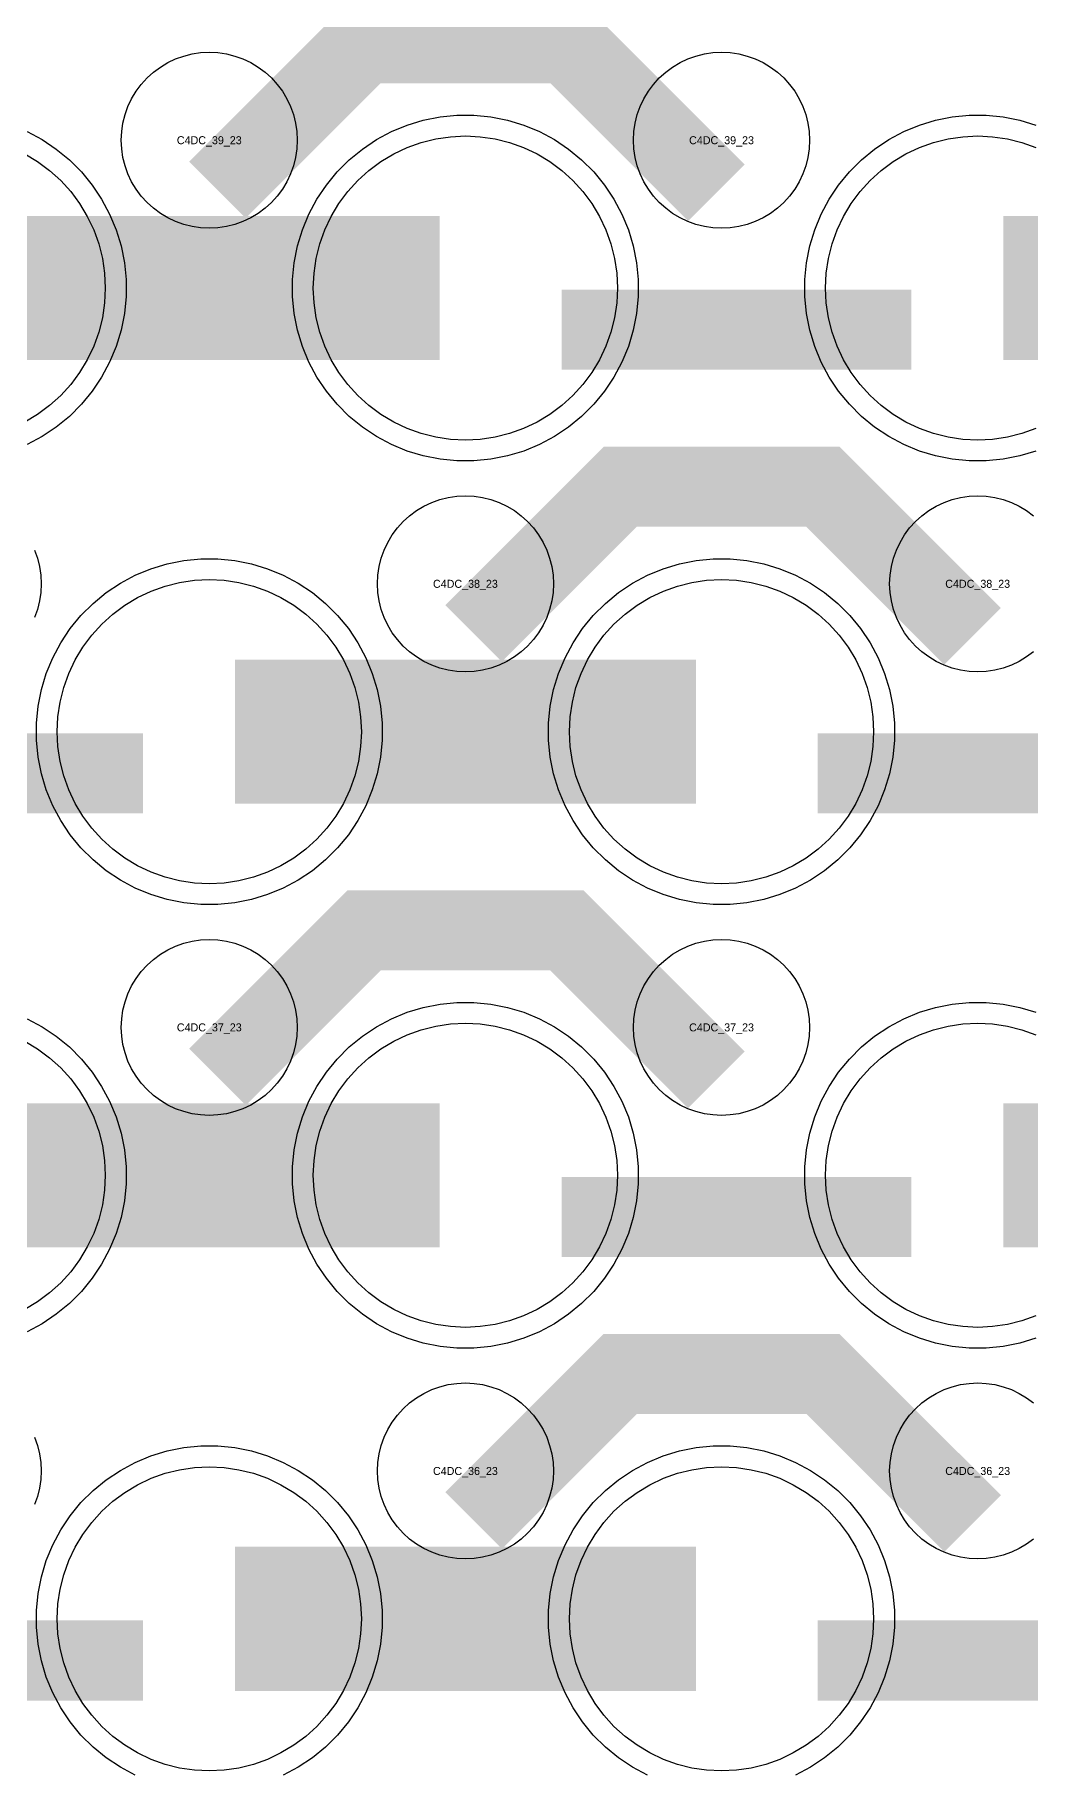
# Model space of a CAD drawing. Extents: x -11880 to 11880, y -14992 to 14992.
# Drawn here: x -4694 to -4384, y -9900 to -9356 of the extents above; entities that cross this region are included whole.
import ezdxf
from ezdxf.enums import TextEntityAlignment as Align

# ---------------------------------------------------------------- set-up
doc = ezdxf.new("R2010")
doc.units = 0
doc.header["$MEASUREMENT"] = 0
for name, color, linetype in [('GDS_775_DT_237', 138, 'CONTINUOUS'), ('RDL1_FS', 34, 'CONTINUOUS'), ('RDL_BS', 160, 'CONTINUOUS')]:
    doc.layers.add(name, color=color, linetype=linetype)

msp = doc.modelspace()

# ---------------------------------------------------------------- linework, layer by layer
at = {"layer": 'RDL1_FS', "color": 240, "true_color": 0xed1f24}
for points in [[(-4560, -9483.074), (-4564.657, -9482.845), (-4569.268, -9482.161), (-4573.791, -9481.029), (-4578.181, -9479.457), (-4582.395, -9477.465), (-4586.395, -9475.067), (-4590.14, -9472.289), (-4593.594, -9469.159), (-4596.724, -9465.705), (-4599.502, -9461.96), (-4601.9, -9457.96), (-4603.892, -9453.746), (-4605.464, -9449.356), (-4606.596, -9444.833), (-4607.28, -9440.222), (-4607.509, -9435.565), (-4607.28, -9430.908), (-4606.596, -9426.297), (-4605.464, -9421.774), (-4603.892, -9417.384), (-4601.9, -9413.17), (-4599.502, -9409.17), (-4596.724, -9405.425), (-4593.594, -9401.971), (-4590.14, -9398.841), (-4586.395, -9396.063), (-4582.395, -9393.665), (-4578.181, -9391.673), (-4573.791, -9390.101), (-4569.268, -9388.969), (-4564.657, -9388.285), (-4560, -9388.056), (-4555.343, -9388.285), (-4550.732, -9388.969), (-4546.209, -9390.101), (-4541.819, -9391.673), (-4537.605, -9393.665), (-4533.605, -9396.063), (-4529.86, -9398.841), (-4526.406, -9401.971), (-4523.276, -9405.425), (-4520.498, -9409.17), (-4518.1, -9413.17), (-4516.108, -9417.384), (-4514.536, -9421.774), (-4513.404, -9426.297), (-4512.72, -9430.908), (-4512.491, -9435.565), (-4512.72, -9440.222), (-4513.404, -9444.833), (-4514.536, -9449.356), (-4516.108, -9453.746), (-4518.1, -9457.96), (-4520.498, -9461.96), (-4523.276, -9465.705), (-4526.406, -9469.159), (-4529.86, -9472.289), (-4533.605, -9475.067), (-4537.605, -9477.465), (-4541.819, -9479.457), (-4546.209, -9481.029), (-4550.732, -9482.161), (-4555.343, -9482.845)], [(-4640, -9898.769), (-4644.657, -9898.54), (-4649.268, -9897.856), (-4653.791, -9896.724), (-4658.181, -9895.152), (-4662.395, -9893.16), (-4666.395, -9890.762), (-4670.14, -9887.984), (-4673.594, -9884.854), (-4676.724, -9881.4), (-4679.502, -9877.655), (-4681.9, -9873.655), (-4683.892, -9869.441), (-4685.464, -9865.051), (-4686.596, -9860.528), (-4687.28, -9855.917), (-4687.509, -9851.26), (-4687.28, -9846.603), (-4686.596, -9841.992), (-4685.464, -9837.469), (-4683.892, -9833.079), (-4681.9, -9828.865), (-4679.502, -9824.865), (-4676.724, -9821.12), (-4673.594, -9817.666), (-4670.14, -9814.536), (-4666.395, -9811.758), (-4662.395, -9809.36), (-4658.181, -9807.368), (-4653.791, -9805.796), (-4649.268, -9804.664), (-4644.657, -9803.98), (-4640, -9803.751), (-4635.343, -9803.98), (-4630.732, -9804.664), (-4626.209, -9805.796), (-4621.819, -9807.368), (-4617.605, -9809.36), (-4613.605, -9811.758), (-4609.86, -9814.536), (-4606.406, -9817.666), (-4603.276, -9821.12), (-4600.498, -9824.865), (-4598.1, -9828.865), (-4596.108, -9833.079), (-4594.536, -9837.469), (-4593.404, -9841.992), (-4592.72, -9846.603), (-4592.491, -9851.26), (-4592.72, -9855.917), (-4593.404, -9860.528), (-4594.536, -9865.051), (-4596.108, -9869.441), (-4598.1, -9873.655), (-4600.498, -9877.655), (-4603.276, -9881.4), (-4606.406, -9884.854), (-4609.86, -9887.984), (-4613.605, -9890.762), (-4617.605, -9893.16), (-4621.819, -9895.152), (-4626.209, -9896.724), (-4630.732, -9897.856), (-4635.343, -9898.54)], [(-4480, -9898.769), (-4484.657, -9898.54), (-4489.268, -9897.856), (-4493.791, -9896.724), (-4498.181, -9895.152), (-4502.395, -9893.16), (-4506.395, -9890.762), (-4510.14, -9887.984), (-4513.594, -9884.854), (-4516.724, -9881.4), (-4519.502, -9877.655), (-4521.9, -9873.655), (-4523.892, -9869.441), (-4525.464, -9865.051), (-4526.596, -9860.528), (-4527.28, -9855.917), (-4527.509, -9851.26), (-4527.28, -9846.603), (-4526.596, -9841.992), (-4525.464, -9837.469), (-4523.892, -9833.079), (-4521.9, -9828.865), (-4519.502, -9824.865), (-4516.724, -9821.12), (-4513.594, -9817.666), (-4510.14, -9814.536), (-4506.395, -9811.758), (-4502.395, -9809.36), (-4498.181, -9807.368), (-4493.791, -9805.796), (-4489.268, -9804.664), (-4484.657, -9803.98), (-4480, -9803.751), (-4475.343, -9803.98), (-4470.732, -9804.664), (-4466.209, -9805.796), (-4461.819, -9807.368), (-4457.605, -9809.36), (-4453.605, -9811.758), (-4449.86, -9814.536), (-4446.406, -9817.666), (-4443.276, -9821.12), (-4440.498, -9824.865), (-4438.1, -9828.865), (-4436.108, -9833.079), (-4434.536, -9837.469), (-4433.404, -9841.992), (-4432.72, -9846.603), (-4432.491, -9851.26), (-4432.72, -9855.917), (-4433.404, -9860.528), (-4434.536, -9865.051), (-4436.108, -9869.441), (-4438.1, -9873.655), (-4440.498, -9877.655), (-4443.276, -9881.4), (-4446.406, -9884.854), (-4449.86, -9887.984), (-4453.605, -9890.762), (-4457.605, -9893.16), (-4461.819, -9895.152), (-4466.209, -9896.724), (-4470.732, -9897.856), (-4475.343, -9898.54)]]:
    msp.add_lwpolyline(points, close=True, dxfattribs=at)
for points in [[(-4381.819, -9479.457), (-4386.209, -9481.029), (-4390.732, -9482.161), (-4395.343, -9482.845), (-4400, -9483.074), (-4404.657, -9482.845), (-4409.268, -9482.161), (-4413.791, -9481.029), (-4418.181, -9479.457), (-4422.395, -9477.465), (-4426.395, -9475.067), (-4430.14, -9472.289), (-4433.594, -9469.159), (-4436.724, -9465.705), (-4439.502, -9461.96), (-4441.9, -9457.96), (-4443.892, -9453.746), (-4445.464, -9449.356), (-4446.596, -9444.833), (-4447.28, -9440.222), (-4447.509, -9435.565), (-4447.28, -9430.908), (-4446.596, -9426.297), (-4445.464, -9421.774), (-4443.892, -9417.384), (-4441.9, -9413.17), (-4439.502, -9409.17), (-4436.724, -9405.425), (-4433.594, -9401.971), (-4430.14, -9398.841), (-4426.395, -9396.063), (-4422.395, -9393.665), (-4418.181, -9391.673), (-4413.791, -9390.101), (-4409.268, -9388.969), (-4404.657, -9388.285), (-4400, -9388.056), (-4395.343, -9388.285), (-4390.732, -9388.969), (-4386.209, -9390.101), (-4381.819, -9391.673)], [(-4697.605, -9393.665), (-4693.605, -9396.063), (-4689.86, -9398.841), (-4686.406, -9401.971), (-4683.276, -9405.425), (-4680.498, -9409.17), (-4678.1, -9413.17), (-4676.108, -9417.384), (-4674.536, -9421.774), (-4673.404, -9426.297), (-4672.72, -9430.908), (-4672.491, -9435.565), (-4672.72, -9440.222), (-4673.404, -9444.833), (-4674.536, -9449.356), (-4676.108, -9453.746), (-4678.1, -9457.96), (-4680.498, -9461.96), (-4683.276, -9465.705), (-4686.406, -9469.159), (-4689.86, -9472.289), (-4693.605, -9475.067), (-4697.605, -9477.465)]]:
    msp.add_lwpolyline(points, dxfattribs=at)
for points in [[(-4711.998, -9435.565, 45, 45, 0), (-4639.998, -9435.565, 45, 45, 0)], [(-4639.998, -9435.565, 45, 45, 0), (-4567.998, -9435.565, 45, 45, 0)], [(-4391.998, -9435.565, 45, 45, 0), (-4319.998, -9435.565, 45, 45, 0)], [(-4631.998, -9851.26, 45, 45, 0), (-4559.998, -9851.26, 45, 45, 0)], [(-4559.998, -9851.26, 45, 45, 0), (-4487.998, -9851.26, 45, 45, 0)]]:
    msp.add_lwpolyline(points, format="xyseb", dxfattribs=at)
at = {"layer": 'RDL1_FS'}
for points in [[(-4640, -9621.639), (-4644.657, -9621.41), (-4649.268, -9620.726), (-4653.791, -9619.594), (-4658.181, -9618.022), (-4662.395, -9616.03), (-4666.395, -9613.632), (-4670.14, -9610.854), (-4673.594, -9607.724), (-4676.724, -9604.27), (-4679.502, -9600.525), (-4681.9, -9596.525), (-4683.892, -9592.311), (-4685.464, -9587.921), (-4686.596, -9583.398), (-4687.28, -9578.787), (-4687.509, -9574.13), (-4687.28, -9569.473), (-4686.596, -9564.862), (-4685.464, -9560.339), (-4683.892, -9555.949), (-4681.9, -9551.735), (-4679.502, -9547.735), (-4676.724, -9543.99), (-4673.594, -9540.536), (-4670.14, -9537.406), (-4666.395, -9534.628), (-4662.395, -9532.23), (-4658.181, -9530.238), (-4653.791, -9528.666), (-4649.268, -9527.534), (-4644.657, -9526.85), (-4640, -9526.621), (-4635.343, -9526.85), (-4630.732, -9527.534), (-4626.209, -9528.666), (-4621.819, -9530.238), (-4617.605, -9532.23), (-4613.605, -9534.628), (-4609.86, -9537.406), (-4606.406, -9540.536), (-4603.276, -9543.99), (-4600.498, -9547.735), (-4598.1, -9551.735), (-4596.108, -9555.949), (-4594.536, -9560.339), (-4593.404, -9564.862), (-4592.72, -9569.473), (-4592.491, -9574.13), (-4592.72, -9578.787), (-4593.404, -9583.398), (-4594.536, -9587.921), (-4596.108, -9592.311), (-4598.1, -9596.525), (-4600.498, -9600.525), (-4603.276, -9604.27), (-4606.406, -9607.724), (-4609.86, -9610.854), (-4613.605, -9613.632), (-4617.605, -9616.03), (-4621.819, -9618.022), (-4626.209, -9619.594), (-4630.732, -9620.726), (-4635.343, -9621.41)], [(-4480, -9621.639), (-4484.657, -9621.41), (-4489.268, -9620.726), (-4493.791, -9619.594), (-4498.181, -9618.022), (-4502.395, -9616.03), (-4506.395, -9613.632), (-4510.14, -9610.854), (-4513.594, -9607.724), (-4516.724, -9604.27), (-4519.502, -9600.525), (-4521.9, -9596.525), (-4523.892, -9592.311), (-4525.464, -9587.921), (-4526.596, -9583.398), (-4527.28, -9578.787), (-4527.509, -9574.13), (-4527.28, -9569.473), (-4526.596, -9564.862), (-4525.464, -9560.339), (-4523.892, -9555.949), (-4521.9, -9551.735), (-4519.502, -9547.735), (-4516.724, -9543.99), (-4513.594, -9540.536), (-4510.14, -9537.406), (-4506.395, -9534.628), (-4502.395, -9532.23), (-4498.181, -9530.238), (-4493.791, -9528.666), (-4489.268, -9527.534), (-4484.657, -9526.85), (-4480, -9526.621), (-4475.343, -9526.85), (-4470.732, -9527.534), (-4466.209, -9528.666), (-4461.819, -9530.238), (-4457.605, -9532.23), (-4453.605, -9534.628), (-4449.86, -9537.406), (-4446.406, -9540.536), (-4443.276, -9543.99), (-4440.498, -9547.735), (-4438.1, -9551.735), (-4436.108, -9555.949), (-4434.536, -9560.339), (-4433.404, -9564.862), (-4432.72, -9569.473), (-4432.491, -9574.13), (-4432.72, -9578.787), (-4433.404, -9583.398), (-4434.536, -9587.921), (-4436.108, -9592.311), (-4438.1, -9596.525), (-4440.498, -9600.525), (-4443.276, -9604.27), (-4446.406, -9607.724), (-4449.86, -9610.854), (-4453.605, -9613.632), (-4457.605, -9616.03), (-4461.819, -9618.022), (-4466.209, -9619.594), (-4470.732, -9620.726), (-4475.343, -9621.41)], [(-4560, -9760.204), (-4564.657, -9759.975), (-4569.268, -9759.291), (-4573.791, -9758.159), (-4578.181, -9756.587), (-4582.395, -9754.595), (-4586.395, -9752.197), (-4590.14, -9749.419), (-4593.594, -9746.289), (-4596.724, -9742.835), (-4599.502, -9739.09), (-4601.9, -9735.09), (-4603.892, -9730.876), (-4605.464, -9726.486), (-4606.596, -9721.963), (-4607.28, -9717.352), (-4607.509, -9712.695), (-4607.28, -9708.038), (-4606.596, -9703.427), (-4605.464, -9698.904), (-4603.892, -9694.514), (-4601.9, -9690.3), (-4599.502, -9686.3), (-4596.724, -9682.555), (-4593.594, -9679.101), (-4590.14, -9675.971), (-4586.395, -9673.193), (-4582.395, -9670.795), (-4578.181, -9668.803), (-4573.791, -9667.231), (-4569.268, -9666.099), (-4564.657, -9665.415), (-4560, -9665.186), (-4555.343, -9665.415), (-4550.732, -9666.099), (-4546.209, -9667.231), (-4541.819, -9668.803), (-4537.605, -9670.795), (-4533.605, -9673.193), (-4529.86, -9675.971), (-4526.406, -9679.101), (-4523.276, -9682.555), (-4520.498, -9686.3), (-4518.1, -9690.3), (-4516.108, -9694.514), (-4514.536, -9698.904), (-4513.404, -9703.427), (-4512.72, -9708.038), (-4512.491, -9712.695), (-4512.72, -9717.352), (-4513.404, -9721.963), (-4514.536, -9726.486), (-4516.108, -9730.876), (-4518.1, -9735.09), (-4520.498, -9739.09), (-4523.276, -9742.835), (-4526.406, -9746.289), (-4529.86, -9749.419), (-4533.605, -9752.197), (-4537.605, -9754.595), (-4541.819, -9756.587), (-4546.209, -9758.159), (-4550.732, -9759.291), (-4555.343, -9759.975)]]:
    msp.add_lwpolyline(points, close=True, dxfattribs=at)
for points in [[(-4631.998, -9574.13, 45, 45, 0), (-4559.998, -9574.13, 45, 45, 0)], [(-4559.998, -9574.13, 45, 45, 0), (-4487.998, -9574.13, 45, 45, 0)], [(-4711.998, -9712.695, 45, 45, 0), (-4639.998, -9712.695, 45, 45, 0)], [(-4639.998, -9712.695, 45, 45, 0), (-4567.998, -9712.695, 45, 45, 0)], [(-4391.998, -9712.695, 45, 45, 0), (-4319.998, -9712.695, 45, 45, 0)]]:
    msp.add_lwpolyline(points, format="xyseb", dxfattribs=at)
for points in [[(-4381.819, -9756.587), (-4386.209, -9758.159), (-4390.732, -9759.291), (-4395.343, -9759.975), (-4400, -9760.204), (-4404.657, -9759.975), (-4409.268, -9759.291), (-4413.791, -9758.159), (-4418.181, -9756.587), (-4422.395, -9754.595), (-4426.395, -9752.197), (-4430.14, -9749.419), (-4433.594, -9746.289), (-4436.724, -9742.835), (-4439.502, -9739.09), (-4441.9, -9735.09), (-4443.892, -9730.876), (-4445.464, -9726.486), (-4446.596, -9721.963), (-4447.28, -9717.352), (-4447.509, -9712.695), (-4447.28, -9708.038), (-4446.596, -9703.427), (-4445.464, -9698.904), (-4443.892, -9694.514), (-4441.9, -9690.3), (-4439.502, -9686.3), (-4436.724, -9682.555), (-4433.594, -9679.101), (-4430.14, -9675.971), (-4426.395, -9673.193), (-4422.395, -9670.795), (-4418.181, -9668.803), (-4413.791, -9667.231), (-4409.268, -9666.099), (-4404.657, -9665.415), (-4400, -9665.186), (-4395.343, -9665.415), (-4390.732, -9666.099), (-4386.209, -9667.231), (-4381.819, -9668.803)], [(-4697.605, -9670.795), (-4693.605, -9673.193), (-4689.86, -9675.971), (-4686.406, -9679.101), (-4683.276, -9682.555), (-4680.498, -9686.3), (-4678.1, -9690.3), (-4676.108, -9694.514), (-4674.536, -9698.904), (-4673.404, -9703.427), (-4672.72, -9708.038), (-4672.491, -9712.695), (-4672.72, -9717.352), (-4673.404, -9721.963), (-4674.536, -9726.486), (-4676.108, -9730.876), (-4678.1, -9735.09), (-4680.498, -9739.09), (-4683.276, -9742.835), (-4686.406, -9746.289), (-4689.86, -9749.419), (-4693.605, -9752.197), (-4697.605, -9754.595)]]:
    msp.add_lwpolyline(points, dxfattribs=at)
at = {"layer": 'RDL_BS'}
for points in [[(-4637.438, -9404.879, 25, 25, 0), (-4591.623, -9359.064, 25, 25, 0), (-4558.07, -9359.064, 25, 25, 0)], [(-4481.599, -9405.778, 25, 25, 0), (-4528.313, -9359.064, 25, 25, 0), (-4558.071, -9359.064, 25, 25, 0)], [(-4557.438, -9543.444, 25, 25, 0), (-4511.623, -9497.629, 25, 25, 0), (-4478.07, -9497.629, 25, 25, 0)], [(-4401.599, -9544.343, 25, 25, 0), (-4448.313, -9497.629, 25, 25, 0), (-4478.071, -9497.629, 25, 25, 0)], [(-4769.984, -9587.143, 25, 25, 0), (-4660.719, -9587.143, 25, 25, 0)], [(-4449.984, -9587.143, 25, 25, 0), (-4340.719, -9587.143, 25, 25, 0)], [(-4637.438, -9682.009, 25, 25, 0), (-4591.623, -9636.194, 25, 25, 0), (-4558.07, -9636.194, 25, 25, 0)], [(-4481.599, -9682.908, 25, 25, 0), (-4528.313, -9636.194, 25, 25, 0), (-4558.071, -9636.194, 25, 25, 0)], [(-4529.984, -9725.708, 25, 25, 0), (-4420.719, -9725.708, 25, 25, 0)], [(-4557.438, -9820.574, 25, 25, 0), (-4511.623, -9774.759, 25, 25, 0), (-4478.07, -9774.759, 25, 25, 0)], [(-4401.599, -9821.473, 25, 25, 0), (-4448.313, -9774.759, 25, 25, 0), (-4478.071, -9774.759, 25, 25, 0)]]:
    msp.add_lwpolyline(points, format="xyseb", dxfattribs=at)
for points in [[(-4640, -9416.871), (-4642.693, -9416.739), (-4645.365, -9416.343), (-4647.984, -9415.686), (-4650.519, -9414.779), (-4652.956, -9413.627), (-4655.28, -9412.234), (-4657.443, -9410.631), (-4659.442, -9408.819), (-4661.254, -9406.82), (-4662.857, -9404.657), (-4664.25, -9402.333), (-4665.402, -9399.896), (-4666.309, -9397.361), (-4666.966, -9394.742), (-4667.362, -9392.07), (-4667.494, -9389.377), (-4667.362, -9386.684), (-4666.966, -9384.012), (-4666.309, -9381.393), (-4665.402, -9378.858), (-4664.25, -9376.421), (-4662.857, -9374.097), (-4661.254, -9371.934), (-4659.442, -9369.935), (-4657.443, -9368.123), (-4655.28, -9366.52), (-4652.956, -9365.127), (-4650.519, -9363.975), (-4647.984, -9363.068), (-4645.365, -9362.411), (-4642.693, -9362.015), (-4640, -9361.883), (-4637.307, -9362.015), (-4634.635, -9362.411), (-4632.016, -9363.068), (-4629.481, -9363.975), (-4627.044, -9365.127), (-4624.72, -9366.52), (-4622.557, -9368.123), (-4620.558, -9369.935), (-4618.746, -9371.934), (-4617.143, -9374.097), (-4615.75, -9376.421), (-4614.598, -9378.858), (-4613.691, -9381.393), (-4613.034, -9384.012), (-4612.638, -9386.684), (-4612.506, -9389.377), (-4612.638, -9392.07), (-4613.034, -9394.742), (-4613.691, -9397.361), (-4614.598, -9399.896), (-4615.75, -9402.333), (-4617.143, -9404.657), (-4618.746, -9406.82), (-4620.558, -9408.819), (-4622.557, -9410.631), (-4624.72, -9412.234), (-4627.044, -9413.627), (-4629.481, -9414.779), (-4632.016, -9415.686), (-4634.635, -9416.343), (-4637.307, -9416.739)], [(-4480, -9416.871), (-4482.693, -9416.739), (-4485.365, -9416.343), (-4487.984, -9415.686), (-4490.519, -9414.779), (-4492.956, -9413.627), (-4495.28, -9412.234), (-4497.443, -9410.631), (-4499.442, -9408.819), (-4501.254, -9406.82), (-4502.857, -9404.657), (-4504.25, -9402.333), (-4505.402, -9399.896), (-4506.309, -9397.361), (-4506.966, -9394.742), (-4507.362, -9392.07), (-4507.494, -9389.377), (-4507.362, -9386.684), (-4506.966, -9384.012), (-4506.309, -9381.393), (-4505.402, -9378.858), (-4504.25, -9376.421), (-4502.857, -9374.097), (-4501.254, -9371.934), (-4499.442, -9369.935), (-4497.443, -9368.123), (-4495.28, -9366.52), (-4492.956, -9365.127), (-4490.519, -9363.975), (-4487.984, -9363.068), (-4485.365, -9362.411), (-4482.693, -9362.015), (-4480, -9361.883), (-4477.307, -9362.015), (-4474.635, -9362.411), (-4472.016, -9363.068), (-4469.481, -9363.975), (-4467.044, -9365.127), (-4464.72, -9366.52), (-4462.557, -9368.123), (-4460.558, -9369.935), (-4458.746, -9371.934), (-4457.143, -9374.097), (-4455.75, -9376.421), (-4454.598, -9378.858), (-4453.691, -9381.393), (-4453.034, -9384.012), (-4452.638, -9386.684), (-4452.506, -9389.377), (-4452.638, -9392.07), (-4453.034, -9394.742), (-4453.691, -9397.361), (-4454.598, -9399.896), (-4455.75, -9402.333), (-4457.143, -9404.657), (-4458.746, -9406.82), (-4460.558, -9408.819), (-4462.557, -9410.631), (-4464.72, -9412.234), (-4467.044, -9413.627), (-4469.481, -9414.779), (-4472.016, -9415.686), (-4474.635, -9416.343), (-4477.307, -9416.739)], [(-4560, -9555.436), (-4562.693, -9555.304), (-4565.365, -9554.908), (-4567.984, -9554.251), (-4570.519, -9553.344), (-4572.956, -9552.192), (-4575.28, -9550.799), (-4577.443, -9549.196), (-4579.442, -9547.384), (-4581.254, -9545.385), (-4582.857, -9543.222), (-4584.25, -9540.898), (-4585.402, -9538.461), (-4586.309, -9535.926), (-4586.966, -9533.307), (-4587.362, -9530.635), (-4587.494, -9527.942), (-4587.362, -9525.249), (-4586.966, -9522.577), (-4586.309, -9519.958), (-4585.402, -9517.423), (-4584.25, -9514.986), (-4582.857, -9512.662), (-4581.254, -9510.499), (-4579.442, -9508.5), (-4577.443, -9506.688), (-4575.28, -9505.085), (-4572.956, -9503.692), (-4570.519, -9502.54), (-4567.984, -9501.633), (-4565.365, -9500.976), (-4562.693, -9500.58), (-4560, -9500.448), (-4557.307, -9500.58), (-4554.635, -9500.976), (-4552.016, -9501.633), (-4549.481, -9502.54), (-4547.044, -9503.692), (-4544.72, -9505.085), (-4542.557, -9506.688), (-4540.558, -9508.5), (-4538.746, -9510.499), (-4537.143, -9512.662), (-4535.75, -9514.986), (-4534.598, -9517.423), (-4533.691, -9519.958), (-4533.034, -9522.577), (-4532.638, -9525.249), (-4532.506, -9527.942), (-4532.638, -9530.635), (-4533.034, -9533.307), (-4533.691, -9535.926), (-4534.598, -9538.461), (-4535.75, -9540.898), (-4537.143, -9543.222), (-4538.746, -9545.385), (-4540.558, -9547.384), (-4542.557, -9549.196), (-4544.72, -9550.799), (-4547.044, -9552.192), (-4549.481, -9553.344), (-4552.016, -9554.251), (-4554.635, -9554.908), (-4557.307, -9555.304)], [(-4642.644, -9628.13), (-4647.938, -9627.613), (-4653.165, -9626.567), (-4658.205, -9625.036), (-4663.115, -9623.005), (-4667.777, -9620.513), (-4672.191, -9617.566), (-4676.292, -9614.204), (-4680.074, -9610.422), (-4683.436, -9606.321), (-4686.383, -9601.907), (-4688.875, -9597.245), (-4690.906, -9592.335), (-4692.437, -9587.295), (-4693.483, -9582.068), (-4694, -9576.774), (-4694, -9571.486), (-4693.483, -9566.192), (-4692.437, -9560.965), (-4690.906, -9555.925), (-4688.875, -9551.015), (-4686.383, -9546.353), (-4683.436, -9541.939), (-4680.074, -9537.838), (-4676.292, -9534.056), (-4672.191, -9530.694), (-4667.777, -9527.747), (-4663.115, -9525.255), (-4658.205, -9523.224), (-4653.165, -9521.693), (-4647.938, -9520.647), (-4642.644, -9520.13), (-4637.356, -9520.13), (-4632.062, -9520.647), (-4626.835, -9521.693), (-4621.795, -9523.224), (-4616.885, -9525.255), (-4612.223, -9527.747), (-4607.809, -9530.694), (-4603.708, -9534.056), (-4599.926, -9537.838), (-4596.564, -9541.939), (-4593.617, -9546.353), (-4591.125, -9551.015), (-4589.094, -9555.925), (-4587.563, -9560.965), (-4586.517, -9566.192), (-4586, -9571.486), (-4586, -9576.774), (-4586.517, -9582.068), (-4587.563, -9587.295), (-4589.094, -9592.335), (-4591.125, -9597.245), (-4593.617, -9601.907), (-4596.564, -9606.321), (-4599.926, -9610.422), (-4603.708, -9614.204), (-4607.809, -9617.566), (-4612.223, -9620.513), (-4616.885, -9623.005), (-4621.795, -9625.036), (-4626.835, -9626.567), (-4632.062, -9627.613), (-4637.356, -9628.13)], [(-4482.644, -9628.13), (-4487.938, -9627.613), (-4493.165, -9626.567), (-4498.205, -9625.036), (-4503.115, -9623.005), (-4507.777, -9620.513), (-4512.191, -9617.566), (-4516.292, -9614.204), (-4520.074, -9610.422), (-4523.436, -9606.321), (-4526.383, -9601.907), (-4528.875, -9597.245), (-4530.906, -9592.335), (-4532.437, -9587.295), (-4533.483, -9582.068), (-4534, -9576.774), (-4534, -9571.486), (-4533.483, -9566.192), (-4532.437, -9560.965), (-4530.906, -9555.925), (-4528.875, -9551.015), (-4526.383, -9546.353), (-4523.436, -9541.939), (-4520.074, -9537.838), (-4516.292, -9534.056), (-4512.191, -9530.694), (-4507.777, -9527.747), (-4503.115, -9525.255), (-4498.205, -9523.224), (-4493.165, -9521.693), (-4487.938, -9520.647), (-4482.644, -9520.13), (-4477.356, -9520.13), (-4472.062, -9520.647), (-4466.835, -9521.693), (-4461.795, -9523.224), (-4456.885, -9525.255), (-4452.223, -9527.747), (-4447.809, -9530.694), (-4443.708, -9534.056), (-4439.926, -9537.838), (-4436.564, -9541.939), (-4433.617, -9546.353), (-4431.125, -9551.015), (-4429.094, -9555.925), (-4427.563, -9560.965), (-4426.517, -9566.192), (-4426, -9571.486), (-4426, -9576.774), (-4426.517, -9582.068), (-4427.563, -9587.295), (-4429.094, -9592.335), (-4431.125, -9597.245), (-4433.617, -9601.907), (-4436.564, -9606.321), (-4439.926, -9610.422), (-4443.708, -9614.204), (-4447.809, -9617.566), (-4452.223, -9620.513), (-4456.885, -9623.005), (-4461.795, -9625.036), (-4466.835, -9626.567), (-4472.062, -9627.613), (-4477.356, -9628.13)], [(-4640, -9694.001), (-4642.693, -9693.869), (-4645.365, -9693.473), (-4647.984, -9692.816), (-4650.519, -9691.909), (-4652.956, -9690.757), (-4655.28, -9689.364), (-4657.443, -9687.761), (-4659.442, -9685.949), (-4661.254, -9683.95), (-4662.857, -9681.787), (-4664.25, -9679.463), (-4665.402, -9677.026), (-4666.309, -9674.491), (-4666.966, -9671.872), (-4667.362, -9669.2), (-4667.494, -9666.507), (-4667.362, -9663.814), (-4666.966, -9661.142), (-4666.309, -9658.523), (-4665.402, -9655.988), (-4664.25, -9653.551), (-4662.857, -9651.227), (-4661.254, -9649.064), (-4659.442, -9647.065), (-4657.443, -9645.253), (-4655.28, -9643.65), (-4652.956, -9642.257), (-4650.519, -9641.105), (-4647.984, -9640.198), (-4645.365, -9639.541), (-4642.693, -9639.145), (-4640, -9639.013), (-4637.307, -9639.145), (-4634.635, -9639.541), (-4632.016, -9640.198), (-4629.481, -9641.105), (-4627.044, -9642.257), (-4624.72, -9643.65), (-4622.557, -9645.253), (-4620.558, -9647.065), (-4618.746, -9649.064), (-4617.143, -9651.227), (-4615.75, -9653.551), (-4614.598, -9655.988), (-4613.691, -9658.523), (-4613.034, -9661.142), (-4612.638, -9663.814), (-4612.506, -9666.507), (-4612.638, -9669.2), (-4613.034, -9671.872), (-4613.691, -9674.491), (-4614.598, -9677.026), (-4615.75, -9679.463), (-4617.143, -9681.787), (-4618.746, -9683.95), (-4620.558, -9685.949), (-4622.557, -9687.761), (-4624.72, -9689.364), (-4627.044, -9690.757), (-4629.481, -9691.909), (-4632.016, -9692.816), (-4634.635, -9693.473), (-4637.307, -9693.869)], [(-4480, -9694.001), (-4482.693, -9693.869), (-4485.365, -9693.473), (-4487.984, -9692.816), (-4490.519, -9691.909), (-4492.956, -9690.757), (-4495.28, -9689.364), (-4497.443, -9687.761), (-4499.442, -9685.949), (-4501.254, -9683.95), (-4502.857, -9681.787), (-4504.25, -9679.463), (-4505.402, -9677.026), (-4506.309, -9674.491), (-4506.966, -9671.872), (-4507.362, -9669.2), (-4507.494, -9666.507), (-4507.362, -9663.814), (-4506.966, -9661.142), (-4506.309, -9658.523), (-4505.402, -9655.988), (-4504.25, -9653.551), (-4502.857, -9651.227), (-4501.254, -9649.064), (-4499.442, -9647.065), (-4497.443, -9645.253), (-4495.28, -9643.65), (-4492.956, -9642.257), (-4490.519, -9641.105), (-4487.984, -9640.198), (-4485.365, -9639.541), (-4482.693, -9639.145), (-4480, -9639.013), (-4477.307, -9639.145), (-4474.635, -9639.541), (-4472.016, -9640.198), (-4469.481, -9641.105), (-4467.044, -9642.257), (-4464.72, -9643.65), (-4462.557, -9645.253), (-4460.558, -9647.065), (-4458.746, -9649.064), (-4457.143, -9651.227), (-4455.75, -9653.551), (-4454.598, -9655.988), (-4453.691, -9658.523), (-4453.034, -9661.142), (-4452.638, -9663.814), (-4452.506, -9666.507), (-4452.638, -9669.2), (-4453.034, -9671.872), (-4453.691, -9674.491), (-4454.598, -9677.026), (-4455.75, -9679.463), (-4457.143, -9681.787), (-4458.746, -9683.95), (-4460.558, -9685.949), (-4462.557, -9687.761), (-4464.72, -9689.364), (-4467.044, -9690.757), (-4469.481, -9691.909), (-4472.016, -9692.816), (-4474.635, -9693.473), (-4477.307, -9693.869)], [(-4562.644, -9766.695), (-4567.938, -9766.178), (-4573.165, -9765.132), (-4578.205, -9763.601), (-4583.115, -9761.57), (-4587.777, -9759.078), (-4592.191, -9756.131), (-4596.292, -9752.769), (-4600.074, -9748.987), (-4603.436, -9744.886), (-4606.383, -9740.472), (-4608.875, -9735.81), (-4610.906, -9730.9), (-4612.437, -9725.86), (-4613.483, -9720.633), (-4614, -9715.339), (-4614, -9710.051), (-4613.483, -9704.757), (-4612.437, -9699.53), (-4610.906, -9694.49), (-4608.875, -9689.58), (-4606.383, -9684.918), (-4603.436, -9680.504), (-4600.074, -9676.403), (-4596.292, -9672.621), (-4592.191, -9669.259), (-4587.777, -9666.312), (-4583.115, -9663.82), (-4578.205, -9661.789), (-4573.165, -9660.258), (-4567.938, -9659.212), (-4562.644, -9658.695), (-4557.356, -9658.695), (-4552.062, -9659.212), (-4546.835, -9660.258), (-4541.795, -9661.789), (-4536.885, -9663.82), (-4532.223, -9666.312), (-4527.809, -9669.259), (-4523.708, -9672.621), (-4519.926, -9676.403), (-4516.564, -9680.504), (-4513.617, -9684.918), (-4511.125, -9689.58), (-4509.094, -9694.49), (-4507.563, -9699.53), (-4506.517, -9704.757), (-4506, -9710.051), (-4506, -9715.339), (-4506.517, -9720.633), (-4507.563, -9725.86), (-4509.094, -9730.9), (-4511.125, -9735.81), (-4513.617, -9740.472), (-4516.564, -9744.886), (-4519.926, -9748.987), (-4523.708, -9752.769), (-4527.809, -9756.131), (-4532.223, -9759.078), (-4536.885, -9761.57), (-4541.795, -9763.601), (-4546.835, -9765.132), (-4552.062, -9766.178), (-4557.356, -9766.695)], [(-4560, -9832.566), (-4562.693, -9832.434), (-4565.365, -9832.038), (-4567.984, -9831.381), (-4570.519, -9830.474), (-4572.956, -9829.322), (-4575.28, -9827.929), (-4577.443, -9826.326), (-4579.442, -9824.514), (-4581.254, -9822.515), (-4582.857, -9820.352), (-4584.25, -9818.028), (-4585.402, -9815.591), (-4586.309, -9813.056), (-4586.966, -9810.437), (-4587.362, -9807.765), (-4587.494, -9805.072), (-4587.362, -9802.379), (-4586.966, -9799.707), (-4586.309, -9797.088), (-4585.402, -9794.553), (-4584.25, -9792.116), (-4582.857, -9789.792), (-4581.254, -9787.629), (-4579.442, -9785.63), (-4577.443, -9783.818), (-4575.28, -9782.215), (-4572.956, -9780.822), (-4570.519, -9779.67), (-4567.984, -9778.763), (-4565.365, -9778.106), (-4562.693, -9777.71), (-4560, -9777.578), (-4557.307, -9777.71), (-4554.635, -9778.106), (-4552.016, -9778.763), (-4549.481, -9779.67), (-4547.044, -9780.822), (-4544.72, -9782.215), (-4542.557, -9783.818), (-4540.558, -9785.63), (-4538.746, -9787.629), (-4537.143, -9789.792), (-4535.75, -9792.116), (-4534.598, -9794.553), (-4533.691, -9797.088), (-4533.034, -9799.707), (-4532.638, -9802.379), (-4532.506, -9805.072), (-4532.638, -9807.765), (-4533.034, -9810.437), (-4533.691, -9813.056), (-4534.598, -9815.591), (-4535.75, -9818.028), (-4537.143, -9820.352), (-4538.746, -9822.515), (-4540.558, -9824.514), (-4542.557, -9826.326), (-4544.72, -9827.929), (-4547.044, -9829.322), (-4549.481, -9830.474), (-4552.016, -9831.381), (-4554.635, -9832.038), (-4557.307, -9832.434)]]:
    msp.add_lwpolyline(points, close=True, dxfattribs=at)
at = {"layer": 'RDL_BS', "color": 240, "true_color": 0xed1f24}
msp.add_lwpolyline([(-4562.644, -9489.565), (-4567.938, -9489.048), (-4573.165, -9488.002), (-4578.205, -9486.471), (-4583.115, -9484.44), (-4587.777, -9481.948), (-4592.191, -9479.001), (-4596.292, -9475.639), (-4600.074, -9471.857), (-4603.436, -9467.756), (-4606.383, -9463.342), (-4608.875, -9458.68), (-4610.906, -9453.77), (-4612.437, -9448.73), (-4613.483, -9443.503), (-4614, -9438.209), (-4614, -9432.921), (-4613.483, -9427.627), (-4612.437, -9422.4), (-4610.906, -9417.36), (-4608.875, -9412.45), (-4606.383, -9407.788), (-4603.436, -9403.374), (-4600.074, -9399.273), (-4596.292, -9395.491), (-4592.191, -9392.129), (-4587.777, -9389.182), (-4583.115, -9386.69), (-4578.205, -9384.659), (-4573.165, -9383.128), (-4567.938, -9382.082), (-4562.644, -9381.565), (-4557.356, -9381.565), (-4552.062, -9382.082), (-4546.835, -9383.128), (-4541.795, -9384.659), (-4536.885, -9386.69), (-4532.223, -9389.182), (-4527.809, -9392.129), (-4523.708, -9395.491), (-4519.926, -9399.273), (-4516.564, -9403.374), (-4513.617, -9407.788), (-4511.125, -9412.45), (-4509.094, -9417.36), (-4507.563, -9422.4), (-4506.517, -9427.627), (-4506, -9432.921), (-4506, -9438.209), (-4506.517, -9443.503), (-4507.563, -9448.73), (-4509.094, -9453.77), (-4511.125, -9458.68), (-4513.617, -9463.342), (-4516.564, -9467.756), (-4519.926, -9471.857), (-4523.708, -9475.639), (-4527.809, -9479.001), (-4532.223, -9481.948), (-4536.885, -9484.44), (-4541.795, -9486.471), (-4546.835, -9488.002), (-4552.062, -9489.048), (-4557.356, -9489.565)], close=True, dxfattribs=at)
for points in [[(-4381.795, -9486.471), (-4386.835, -9488.002), (-4392.062, -9489.048), (-4397.356, -9489.565), (-4402.644, -9489.565), (-4407.938, -9489.048), (-4413.165, -9488.002), (-4418.205, -9486.471), (-4423.115, -9484.44), (-4427.777, -9481.948), (-4432.191, -9479.001), (-4436.292, -9475.639), (-4440.074, -9471.857), (-4443.436, -9467.756), (-4446.383, -9463.342), (-4448.875, -9458.68), (-4450.906, -9453.77), (-4452.437, -9448.73), (-4453.483, -9443.503), (-4454, -9438.209), (-4454, -9432.921), (-4453.483, -9427.627), (-4452.437, -9422.4), (-4450.906, -9417.36), (-4448.875, -9412.45), (-4446.383, -9407.788), (-4443.436, -9403.374), (-4440.074, -9399.273), (-4436.292, -9395.491), (-4432.191, -9392.129), (-4427.777, -9389.182), (-4423.115, -9386.69), (-4418.205, -9384.659), (-4413.165, -9383.128), (-4407.938, -9382.082), (-4402.644, -9381.565), (-4397.356, -9381.565), (-4392.062, -9382.082), (-4386.835, -9383.128), (-4381.795, -9384.659)], [(-4696.885, -9386.69), (-4692.223, -9389.182), (-4687.809, -9392.129), (-4683.708, -9395.491), (-4679.926, -9399.273), (-4676.564, -9403.374), (-4673.617, -9407.788), (-4671.125, -9412.45), (-4669.094, -9417.36), (-4667.563, -9422.4), (-4666.517, -9427.627), (-4666, -9432.921), (-4666, -9438.209), (-4666.517, -9443.503), (-4667.563, -9448.73), (-4669.094, -9453.77), (-4671.125, -9458.68), (-4673.617, -9463.342), (-4676.564, -9467.756), (-4679.926, -9471.857), (-4683.708, -9475.639), (-4687.809, -9479.001), (-4692.223, -9481.948), (-4696.885, -9484.44)], [(-4663.115, -9900.135), (-4667.777, -9897.643), (-4672.191, -9894.696), (-4676.292, -9891.334), (-4680.074, -9887.552), (-4683.436, -9883.451), (-4686.383, -9879.037), (-4688.875, -9874.375), (-4690.906, -9869.465), (-4692.437, -9864.425), (-4693.483, -9859.198), (-4694, -9853.904), (-4694, -9848.616), (-4693.483, -9843.322), (-4692.437, -9838.095), (-4690.906, -9833.055), (-4688.875, -9828.145), (-4686.383, -9823.483), (-4683.436, -9819.069), (-4680.074, -9814.968), (-4676.292, -9811.186), (-4672.191, -9807.824), (-4667.777, -9804.877), (-4663.115, -9802.385), (-4658.205, -9800.354), (-4653.165, -9798.823), (-4647.938, -9797.777), (-4642.644, -9797.26), (-4637.356, -9797.26), (-4632.062, -9797.777), (-4626.835, -9798.823), (-4621.795, -9800.354), (-4616.885, -9802.385), (-4612.223, -9804.877), (-4607.809, -9807.824), (-4603.708, -9811.186), (-4599.926, -9814.968), (-4596.564, -9819.069), (-4593.617, -9823.483), (-4591.125, -9828.145), (-4589.094, -9833.055), (-4587.563, -9838.095), (-4586.517, -9843.322), (-4586, -9848.616), (-4586, -9853.904), (-4586.517, -9859.198), (-4587.563, -9864.425), (-4589.094, -9869.465), (-4591.125, -9874.375), (-4593.617, -9879.037), (-4596.564, -9883.451), (-4599.926, -9887.552), (-4603.708, -9891.334), (-4607.809, -9894.696), (-4612.223, -9897.643), (-4616.885, -9900.135)], [(-4503.115, -9900.135), (-4507.777, -9897.643), (-4512.191, -9894.696), (-4516.292, -9891.334), (-4520.074, -9887.552), (-4523.436, -9883.451), (-4526.383, -9879.037), (-4528.875, -9874.375), (-4530.906, -9869.465), (-4532.437, -9864.425), (-4533.483, -9859.198), (-4534, -9853.904), (-4534, -9848.616), (-4533.483, -9843.322), (-4532.437, -9838.095), (-4530.906, -9833.055), (-4528.875, -9828.145), (-4526.383, -9823.483), (-4523.436, -9819.069), (-4520.074, -9814.968), (-4516.292, -9811.186), (-4512.191, -9807.824), (-4507.777, -9804.877), (-4503.115, -9802.385), (-4498.205, -9800.354), (-4493.165, -9798.823), (-4487.938, -9797.777), (-4482.644, -9797.26), (-4477.356, -9797.26), (-4472.062, -9797.777), (-4466.835, -9798.823), (-4461.795, -9800.354), (-4456.885, -9802.385), (-4452.223, -9804.877), (-4447.809, -9807.824), (-4443.708, -9811.186), (-4439.926, -9814.968), (-4436.564, -9819.069), (-4433.617, -9823.483), (-4431.125, -9828.145), (-4429.094, -9833.055), (-4427.563, -9838.095), (-4426.517, -9843.322), (-4426, -9848.616), (-4426, -9853.904), (-4426.517, -9859.198), (-4427.563, -9864.425), (-4429.094, -9869.465), (-4431.125, -9874.375), (-4433.617, -9879.037), (-4436.564, -9883.451), (-4439.926, -9887.552), (-4443.708, -9891.334), (-4447.809, -9894.696), (-4452.223, -9897.643), (-4456.885, -9900.135)]]:
    msp.add_lwpolyline(points, dxfattribs=at)
for points in [[(-4529.984, -9448.578, 25, 25, 0), (-4420.719, -9448.578, 25, 25, 0)], [(-4769.984, -9864.273, 25, 25, 0), (-4660.719, -9864.273, 25, 25, 0)], [(-4449.984, -9864.273, 25, 25, 0), (-4340.719, -9864.273, 25, 25, 0)]]:
    msp.add_lwpolyline(points, format="xyseb", dxfattribs=at)
at = {"layer": 'RDL_BS'}
for points in [[(-4382.557, -9549.196), (-4384.72, -9550.799), (-4387.044, -9552.192), (-4389.481, -9553.344), (-4392.016, -9554.251), (-4394.635, -9554.908), (-4397.307, -9555.304), (-4400, -9555.436), (-4402.693, -9555.304), (-4405.365, -9554.908), (-4407.984, -9554.251), (-4410.519, -9553.344), (-4412.956, -9552.192), (-4415.28, -9550.799), (-4417.443, -9549.196), (-4419.442, -9547.384), (-4421.254, -9545.385), (-4422.857, -9543.222), (-4424.25, -9540.898), (-4425.402, -9538.461), (-4426.309, -9535.926), (-4426.966, -9533.307), (-4427.362, -9530.635), (-4427.494, -9527.942), (-4427.362, -9525.249), (-4426.966, -9522.577), (-4426.309, -9519.958), (-4425.402, -9517.423), (-4424.25, -9514.986), (-4422.857, -9512.662), (-4421.254, -9510.499), (-4419.442, -9508.5), (-4417.443, -9506.688), (-4415.28, -9505.085), (-4412.956, -9503.692), (-4410.519, -9502.54), (-4407.984, -9501.633), (-4405.365, -9500.976), (-4402.693, -9500.58), (-4400, -9500.448), (-4397.307, -9500.58), (-4394.635, -9500.976), (-4392.016, -9501.633), (-4389.481, -9502.54), (-4387.044, -9503.692), (-4384.72, -9505.085), (-4382.557, -9506.688)], [(-4694.598, -9517.423), (-4693.691, -9519.958), (-4693.034, -9522.577), (-4692.638, -9525.249), (-4692.506, -9527.942), (-4692.638, -9530.635), (-4693.034, -9533.307), (-4693.691, -9535.926), (-4694.598, -9538.461)], [(-4381.795, -9763.601), (-4386.835, -9765.132), (-4392.062, -9766.178), (-4397.356, -9766.695), (-4402.644, -9766.695), (-4407.938, -9766.178), (-4413.165, -9765.132), (-4418.205, -9763.601), (-4423.115, -9761.57), (-4427.777, -9759.078), (-4432.191, -9756.131), (-4436.292, -9752.769), (-4440.074, -9748.987), (-4443.436, -9744.886), (-4446.383, -9740.472), (-4448.875, -9735.81), (-4450.906, -9730.9), (-4452.437, -9725.86), (-4453.483, -9720.633), (-4454, -9715.339), (-4454, -9710.051), (-4453.483, -9704.757), (-4452.437, -9699.53), (-4450.906, -9694.49), (-4448.875, -9689.58), (-4446.383, -9684.918), (-4443.436, -9680.504), (-4440.074, -9676.403), (-4436.292, -9672.621), (-4432.191, -9669.259), (-4427.777, -9666.312), (-4423.115, -9663.82), (-4418.205, -9661.789), (-4413.165, -9660.258), (-4407.938, -9659.212), (-4402.644, -9658.695), (-4397.356, -9658.695), (-4392.062, -9659.212), (-4386.835, -9660.258), (-4381.795, -9661.789)], [(-4696.885, -9663.82), (-4692.223, -9666.312), (-4687.809, -9669.259), (-4683.708, -9672.621), (-4679.926, -9676.403), (-4676.564, -9680.504), (-4673.617, -9684.918), (-4671.125, -9689.58), (-4669.094, -9694.49), (-4667.563, -9699.53), (-4666.517, -9704.757), (-4666, -9710.051), (-4666, -9715.339), (-4666.517, -9720.633), (-4667.563, -9725.86), (-4669.094, -9730.9), (-4671.125, -9735.81), (-4673.617, -9740.472), (-4676.564, -9744.886), (-4679.926, -9748.987), (-4683.708, -9752.769), (-4687.809, -9756.131), (-4692.223, -9759.078), (-4696.885, -9761.57)], [(-4382.557, -9826.326), (-4384.72, -9827.929), (-4387.044, -9829.322), (-4389.481, -9830.474), (-4392.016, -9831.381), (-4394.635, -9832.038), (-4397.307, -9832.434), (-4400, -9832.566), (-4402.693, -9832.434), (-4405.365, -9832.038), (-4407.984, -9831.381), (-4410.519, -9830.474), (-4412.956, -9829.322), (-4415.28, -9827.929), (-4417.443, -9826.326), (-4419.442, -9824.514), (-4421.254, -9822.515), (-4422.857, -9820.352), (-4424.25, -9818.028), (-4425.402, -9815.591), (-4426.309, -9813.056), (-4426.966, -9810.437), (-4427.362, -9807.765), (-4427.494, -9805.072), (-4427.362, -9802.379), (-4426.966, -9799.707), (-4426.309, -9797.088), (-4425.402, -9794.553), (-4424.25, -9792.116), (-4422.857, -9789.792), (-4421.254, -9787.629), (-4419.442, -9785.63), (-4417.443, -9783.818), (-4415.28, -9782.215), (-4412.956, -9780.822), (-4410.519, -9779.67), (-4407.984, -9778.763), (-4405.365, -9778.106), (-4402.693, -9777.71), (-4400, -9777.578), (-4397.307, -9777.71), (-4394.635, -9778.106), (-4392.016, -9778.763), (-4389.481, -9779.67), (-4387.044, -9780.822), (-4384.72, -9782.215), (-4382.557, -9783.818)], [(-4694.598, -9794.553), (-4693.691, -9797.088), (-4693.034, -9799.707), (-4692.638, -9802.379), (-4692.506, -9805.072), (-4692.638, -9807.765), (-4693.034, -9810.437), (-4693.691, -9813.056), (-4694.598, -9815.591)]]:
    msp.add_lwpolyline(points, dxfattribs=at)

# ---------------------------------------------------------------- texts
at = {"layer": 'GDS_775_DT_237'}
for s, p in [('C4DC_39_23', (-4640, -9389.377)), ('C4DC_39_23', (-4640, -9389.377)), ('C4DC_39_23', (-4480, -9389.377)), ('C4DC_39_23', (-4480, -9389.377)), ('C4DC_38_23', (-4560, -9527.942)), ('C4DC_38_23', (-4560, -9527.942)), ('C4DC_38_23', (-4400, -9527.942)), ('C4DC_38_23', (-4400, -9527.942)), ('C4DC_37_23', (-4640, -9666.507)), ('C4DC_37_23', (-4640, -9666.507)), ('C4DC_37_23', (-4480, -9666.507)), ('C4DC_37_23', (-4480, -9666.507)), ('C4DC_36_23', (-4560, -9805.072)), ('C4DC_36_23', (-4560, -9805.072)), ('C4DC_36_23', (-4400, -9805.072)), ('C4DC_36_23', (-4400, -9805.072))]:
    msp.add_text(s, height=2.5, dxfattribs=at).set_placement(p, align=Align.MIDDLE_CENTER)

doc.saveas('drawing.dxf')
